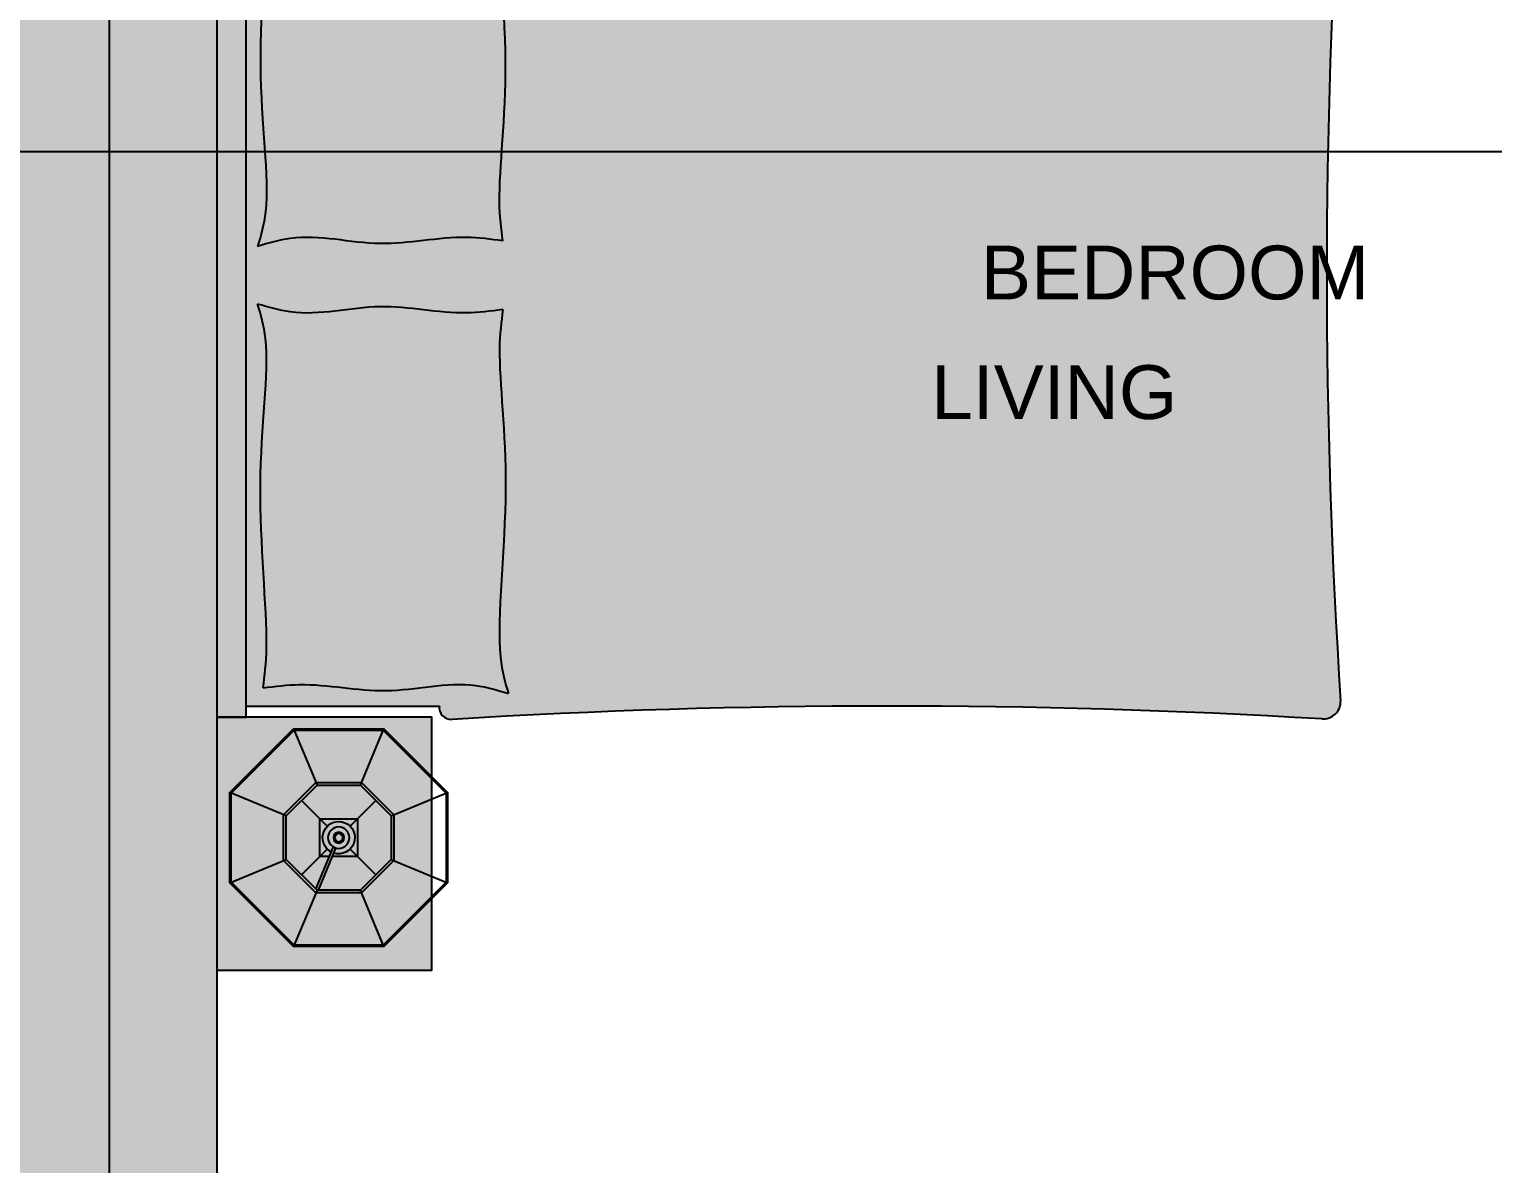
# Model space of a CAD drawing. Header units: millimetres. Extents: x 11159 to 50121, y 18346 to 37577.
# Drawn here: x 34246 to 36968, y 24674 to 26784 of the extents above; entities that cross this region are included whole.
import ezdxf

# ---------------------------------------------------------------- set-up
doc = ezdxf.new("R2010")
doc.units = ezdxf.units.MM
for name, color, linetype in [('axis', 40, 'Continuous'), ('dim', 7, 'Continuous'), ('furnhatch', 254, 'Continuous'), ('furniture', 34, 'Continuous'), ('HATCH', 8, 'Continuous'), ('wall', 5, 'Continuous')]:
    doc.layers.add(name, color=color, linetype=linetype)
doc.styles.add('KOTE', font='romrust.shx', dxfattribs={"width": 0.8})
doc.styles.get("Standard").update_dxf_attribs({"font": 'arial.ttf'})
doc.dimstyles.new('ayala 50', dxfattribs={"dimscale": 50, "dimtxt": 2.5, "dimasz": 1, "dimexe": 1, "dimexo": 2, "dimgap": 1, "dimtad": 1, "dimdec": 0, "dimzin": 9, "dimdsep": 46, "dimtxsty": 'KOTE', "dimblk": 'ARCHTICK', "dimcen": 0, "dimdle": 1, "dimclrd": 4, "dimclre": 4, "dimclrt": 3, "dimadec": 0, "dimazin": 0, "dimtfac": 0.6666666666666667, "dimtdec": 0, "dimtix": 1, "dimtmove": 2, "dimatfit": 0, "dimfxl": 1, "dimtvp": 1, "dimtolj": 1, "dimarcsym": 0})

# ---------------------------------------------------------------- blocks, each defined once
blk = doc.blocks.new('_ArchTick')
at = {"color": 0, "linetype": 'ByBlock', "const_width": 0.15}
blk.add_lwpolyline([(-0.5, -0.5), (0.5, 0.5)], dxfattribs=at)
blk = doc.blocks.new('*D53')
at = {"layer": 'Defpoints', "color": 0, "transparency": 16777216}
for p in [(49394.9003107828, 26556.37710312664), (34394.9003107828, 23556.37710312664), (49394.9003107828, 19246.37710312664)]:
    blk.add_point(p, dxfattribs=at)
at = {"layer": 'dim', "color": 4, "lineweight": -2, "transparency": 16777216}
for p, q in [((49394.9003107828, 26456.37710312664), (49394.9003107828, 19146.37710312664)), ((34394.9003107828, 23456.37710312664), (34394.9003107828, 19146.37710312664)), ((34294.9003107828, 19246.37710312664), (49494.9003107828, 19246.37710312664))]:
    blk.add_line(p, q, dxfattribs=at)
at = {"layer": 'dim', "color": 4, "lineweight": -2, "transparency": 16777216, "xscale": 100, "yscale": 100, "zscale": 100, "rotation": 180}
blk.add_blockref('_ArchTick', (34394.9003107828, 19246.37710312664), dxfattribs=at)
at = {"layer": 'dim', "color": 4, "lineweight": -2, "transparency": 16777216, "xscale": 100, "yscale": 100, "zscale": 100}
blk.add_blockref('_ArchTick', (49394.9003107828, 19246.37710312664), dxfattribs=at)
at = {"layer": 'dim', "color": 3, "transparency": 16777216, "insert": (41894.9003107828, 19366.37710312664), "char_height": 200, "attachment_point": 5, "style": 'KOTE'}
blk.add_mtext('\\A1;15000', dxfattribs=at)
blk = doc.blocks.new('bed1')
at = {"layer": 'furnhatch'}
h = blk.add_hatch(color=254, dxfattribs=at)
edge = h.paths.add_edge_path()
edge.add_line((-49.99999999964166, 728.1543303350354), (-376.575154905604, 728.1543303350363))
edge.add_ellipse((-396.5751549054567, 731.6564387146891), major_axis=(-20.20005246326943, 2.116722135372289), ratio=0.9399674590869538, start_angle=176.0499697529256, end_angle=279.8014681165599)
edge.add_ellipse((-1139.075154900112, 11853.60433025541), major_axis=(11637.50671312701, 3.159661290454771e-10), ratio=0.955999999999947, start_angle=266.24343971486934, end_angle=273.8193923793889, ccw=False)
edge.add_ellipse((-1870.000000000207, 721.3768853213396), major_axis=(29.999999999785, 5.544070248419784e-12), ratio=0.9560000000000528, start_angle=86.24343971486091, end_angle=182.5841888857931)
edge.add_ellipse((-20808.21227714517, 1.36424e-11), major_axis=(18931.6710356908, 1.159192231939101e-12), ratio=0.7647663762100974, start_angle=-2.180764750956712, end_angle=2.1807647509564276, ccw=False)
edge.add_ellipse((-1870.000000000216, -721.3768853213551), major_axis=(29.99999999978351, 2.932504743571875e-11), ratio=0.9559999999998293, start_angle=177.4158111141332, end_angle=273.7565602850698)
edge.add_ellipse((-1139.075154900042, -11853.60433025214), major_axis=(-11637.50671312344, 2.074362146674086e-10), ratio=0.9559999999999594, start_angle=266.1806076206104, end_angle=273.75656028513004, ccw=False)
edge.add_ellipse((-396.5751549054567, -731.6564387146864), major_axis=(20.20005246326011, 2.116722135454127), ratio=0.9399674590869624, start_angle=260.1985318832023, end_angle=363.9500302468421)
edge.add_line((-376.5751549056004, -728.154330335034), (-49.99999999964348, -728.1543303350322))
edge.add_line((-49.99999999964348, -728.1543303350322), (-49.99999999964166, 728.1543303350354))
edge = h.paths.add_edge_path(flags=0)
edge.add_spline(control_points=[(-483.777429487307, -58.13970892285761), (-463.3236952876159, -60.77676921388957), (-394.7677214423293, -69.6155579932838), (-273.9442626004875, -40.25070549211705), (-155.770845476125, -74.40555138636591), (-87.51306022241624, -54.21623475015986), (-69.25212949027627, -48.81500892291115)], knot_values=[0, 0, 0, 0, 6.340047833477231, 21.25030809563294, 36.90804236878848, 42.62689815922595, 42.62689815922595, 42.62689815922595, 42.62689815922595], degree=3, periodic=0)
edge.add_spline(control_points=[(-69.25212949027627, -48.81500892291115), (-74.65335531752135, -67.07593965507294), (-94.84267195370921, -135.3337249087726), (-60.68782605946944, -336.6234732281682), (-90.05267856063983, -608.56760412111), (-81.2138897812547, -677.1235779663966), (-78.5768294902191, -697.5773121660877)], knot_values=[0, 0, 0, 0, 5.718855790438326, 21.37659006359421, 36.28685032574977, 42.626898159227, 42.626898159227, 42.626898159227, 42.626898159227], degree=3, periodic=0)
edge.add_spline(control_points=[(-78.5768294902191, -697.5773121660877), (-99.0305636899102, -694.9402518750521), (-167.5865375351968, -686.1014630956579), (-288.4099963770441, -715.4663155968246), (-406.5834135014065, -681.3114697025794), (-474.841198755119, -701.5007863387673), (-493.102129487268, -706.9020121660124)], knot_values=[0, 0, 0, 0, 6.340047833477231, 21.25030809563279, 36.90804236878867, 42.62689815922705, 42.62689815922705, 42.62689815922705, 42.62689815922705], degree=3, periodic=0)
edge.add_spline(control_points=[(-493.102129487268, -706.9020121660124), (-487.7009036600193, -688.6410814338724), (-467.5115870238133, -620.3832961801618), (-501.6664329180621, -351.0892070047066), (-472.3015804168863, -147.1494169678354), (-481.1403691962714, -78.5934431225487), (-483.777429487307, -58.13970892285761)], knot_values=[0, 0, 0, 0, 5.718855790437516, 21.37659006359306, 36.28685032574877, 42.62689815922599, 42.62689815922599, 42.62689815922599, 42.62689815922599], degree=3, periodic=0)
edge = h.paths.add_edge_path(flags=0)
edge.add_spline(control_points=[(-483.777429487307, 58.02593828062345), (-481.1403691962714, 78.47967248032182), (-472.3015804168863, 147.0356463256121), (-501.6664329180621, 350.9754363624834), (-467.5115870238133, 620.2695255379385), (-487.7009036600193, 688.5273107916382), (-493.102129487268, 706.7882415237782)], knot_values=[0, 0, 0, 0, 6.340047833477231, 21.25030809563294, 36.90804236878848, 42.62689815922599, 42.62689815922599, 42.62689815922599, 42.62689815922599], degree=3, periodic=0)
edge.add_spline(control_points=[(-493.102129487268, 706.7882415237782), (-474.841198755119, 701.3870156965368), (-406.5834135014065, 681.1976990603453), (-288.4099963770441, 715.3525449545941), (-167.5865375351968, 685.9876924534274), (-99.0305636899102, 694.8264812328216), (-78.5768294902191, 697.4635415238536)], knot_values=[0, 0, 0, 0, 5.718855790438376, 21.37659006359426, 36.28685032574982, 42.62689815922705, 42.62689815922705, 42.62689815922705, 42.62689815922705], degree=3, periodic=0)
edge.add_spline(control_points=[(-78.5768294902191, 697.4635415238536), (-81.2138897812547, 677.0098073241625), (-90.05267856063983, 608.4538334788758), (-60.68782605946944, 336.509702585945), (-94.84267195370921, 135.2199542665494), (-74.65335531752135, 66.96216901283151), (-69.25212949027627, 48.70123828069154)], knot_values=[0, 0, 0, 0, 6.340047833477231, 21.25030809563279, 36.90804236878867, 42.626898159227, 42.626898159227, 42.626898159227, 42.626898159227], degree=3, periodic=0)
edge.add_spline(control_points=[(-69.25212949027627, 48.70123828069154), (-87.51306022241624, 54.10246410793297), (-155.770845476125, 74.29178074413903), (-273.9442626004875, 40.13693484987562), (-394.7677214423293, 69.50178735105328), (-463.3236952876159, 60.66299857166996), (-483.777429487307, 58.02593828062345)], knot_values=[0, 0, 0, 0, 5.718855790437466, 21.37659006359301, 36.28685032574872, 42.62689815922595, 42.62689815922595, 42.62689815922595, 42.62689815922595], degree=3, periodic=0)
edge = h.paths.add_edge_path(flags=16)
edge.add_spline(control_points=[(-78.5768294902191, -697.5773121660877), (-81.2138897812547, -677.1235779663966), (-90.05267856063983, -608.56760412111), (-60.68782605946944, -336.6234732281682), (-94.84267195370921, -135.3337249087726), (-74.65335531752135, -67.07593965507294), (-69.25212949027627, -48.81500892291115)], knot_values=[0, 0, 0, 0, 6.340047833477231, 21.25030809563279, 36.90804236878867, 42.626898159227, 42.626898159227, 42.626898159227, 42.626898159227], degree=3, periodic=0)
edge.add_spline(control_points=[(-69.25212949027627, -48.81500892291115), (-87.51306022241624, -54.21623475015986), (-155.770845476125, -74.40555138636591), (-273.9442626004875, -40.25070549211705), (-394.7677214423293, -69.6155579932838), (-463.3236952876159, -60.77676921388957), (-483.777429487307, -58.13970892285761)], knot_values=[0, 0, 0, 0, 5.718855790437466, 21.37659006359301, 36.28685032574872, 42.62689815922595, 42.62689815922595, 42.62689815922595, 42.62689815922595], degree=3, periodic=0)
edge.add_spline(control_points=[(-483.777429487307, -58.13970892285761), (-481.1403691962714, -78.5934431225487), (-472.3015804168863, -147.1494169678354), (-501.6664329180621, -351.0892070047066), (-467.5115870238133, -620.3832961801618), (-487.7009036600193, -688.6410814338724), (-493.102129487268, -706.9020121660124)], knot_values=[0, 0, 0, 0, 6.340047833477231, 21.25030809563294, 36.90804236878848, 42.62689815922599, 42.62689815922599, 42.62689815922599, 42.62689815922599], degree=3, periodic=0)
edge.add_spline(control_points=[(-493.102129487268, -706.9020121660124), (-474.841198755119, -701.5007863387673), (-406.5834135014065, -681.3114697025794), (-288.4099963770441, -715.4663155968246), (-167.5865375351968, -686.1014630956579), (-99.0305636899102, -694.9402518750521), (-78.5768294902191, -697.5773121660877)], knot_values=[0, 0, 0, 0, 5.718855790438376, 21.37659006359426, 36.28685032574982, 42.62689815922705, 42.62689815922705, 42.62689815922705, 42.62689815922705], degree=3, periodic=0)
edge = h.paths.add_edge_path(flags=16)
edge.add_spline(control_points=[(-69.25212949027627, 48.70123828069154), (-74.65335531752135, 66.96216901283151), (-94.84267195370921, 135.2199542665494), (-60.68782605946944, 336.509702585945), (-90.05267856063983, 608.4538334788758), (-81.2138897812547, 677.0098073241625), (-78.5768294902191, 697.4635415238536)], knot_values=[0, 0, 0, 0, 5.718855790438326, 21.37659006359421, 36.28685032574977, 42.626898159227, 42.626898159227, 42.626898159227, 42.626898159227], degree=3, periodic=0)
edge.add_spline(control_points=[(-78.5768294902191, 697.4635415238536), (-99.0305636899102, 694.8264812328216), (-167.5865375351968, 685.9876924534274), (-288.4099963770441, 715.3525449545941), (-406.5834135014065, 681.1976990603453), (-474.841198755119, 701.3870156965368), (-493.102129487268, 706.7882415237782)], knot_values=[0, 0, 0, 0, 6.340047833477231, 21.25030809563279, 36.90804236878867, 42.62689815922705, 42.62689815922705, 42.62689815922705, 42.62689815922705], degree=3, periodic=0)
edge.add_spline(control_points=[(-493.102129487268, 706.7882415237782), (-487.7009036600193, 688.5273107916382), (-467.5115870238133, 620.2695255379385), (-501.6664329180621, 350.9754363624834), (-472.3015804168863, 147.0356463256121), (-481.1403691962714, 78.47967248032182), (-483.777429487307, 58.02593828062345)], knot_values=[0, 0, 0, 0, 5.718855790437516, 21.37659006359306, 36.28685032574877, 42.62689815922599, 42.62689815922599, 42.62689815922599, 42.62689815922599], degree=3, periodic=0)
edge.add_spline(control_points=[(-483.777429487307, 58.02593828062345), (-463.3236952876159, 60.66299857166996), (-394.7677214423293, 69.50178735105328), (-273.9442626004875, 40.13693484987562), (-155.770845476125, 74.29178074413903), (-87.51306022241624, 54.10246410793297), (-69.25212949027627, 48.70123828069154)], knot_values=[0, 0, 0, 0, 6.340047833477231, 21.25030809563294, 36.90804236878848, 42.62689815922595, 42.62689815922595, 42.62689815922595, 42.62689815922595], degree=3, periodic=0)
h.paths.add_polyline_path([(1.819e-12, 747.2743303343987), (-49.99999999964348, 747.2743303343987), (-49.99999999964348, -747.2743303343987), (0, -747.2743303343991)])
at = {"layer": 'furniture'}
for p, q in [((0, 747.2743303343987), (-49.99999999964348, 747.2743303343987)), ((-49.99999999964348, 747.2743303343987), (-49.99999999964348, -747.2743303343991)), ((0, -747.2743303343991), (0, 747.2743303343987)), ((-49.99999999964348, 728.1543303350363), (-376.5751549056022, 728.1543303350363)), ((-376.5751549056022, -728.1543303350336), (-49.9999999996453, -728.1543303350327)), ((0, -747.2743303343991), (-49.99999999964348, -747.2743303343991))]:
    blk.add_line(p, q, dxfattribs=at)
for centre, major_axis, ratio, start_param, end_param in [((-1870.000000000207, 721.3768853213396), (29.999999999785, 5.544070248419784e-12), 0.9560000000000528, 1.508109087725523, 3.188768099273326), ((-1139.075154900112, 11853.60433025541), (11637.50671312701, 3.159661290454771e-10), 0.955999999999947, 4.649701741315464, 4.776124988746203), ((-396.5751549054567, 731.6564387146891), (-20.20005246326943, 2.116722135372289), 0.9399674590869536, 3.068263885748845, 4.873369208139984), ((-20808.21227714517, 1.36424e-11), (18931.6710356908, 1.159192231939101e-12), 0.7647663762100974, -0.0497517836122063, 0.0497517836121995), ((-1870.000000000216, -721.3768853213551), (29.99999999978351, 2.932504743571875e-11), 0.9559999999998293, 3.094417207904904, 4.775076219452894), ((-1139.075154900042, -11853.60433025214), (-11637.50671312344, 2.074362146674086e-10), 0.9559999999999594, 4.648652972023164, 4.775076219453906), ((-396.5751549054567, -731.6564387146864), (20.20005246326011, 2.116722135454127), 0.9399674590869624, 4.551408752625482, 6.356514075016221)]:
    blk.add_ellipse(centre, major_axis=major_axis, ratio=ratio, start_param=start_param, end_param=end_param, dxfattribs=at)
for points, knots in [([(-78.5768294902191, 697.4635415238536), (-99.0305636899102, 694.8264812328216), (-167.5865375351968, 685.9876924534274), (-288.4099963770441, 715.3525449545941), (-406.5834135014065, 681.1976990603453), (-474.841198755119, 701.3870156965368), (-493.102129487268, 706.7882415237782)], [0, 0, 0, 0, 6.340047833477231, 21.25030809563279, 36.90804236878867, 42.62689815922705, 42.62689815922705, 42.62689815922705, 42.62689815922705]), ([(-483.777429487307, 58.02593828062345), (-481.1403691962714, 78.47967248032182), (-472.3015804168863, 147.0356463256121), (-501.6664329180621, 350.9754363624834), (-467.5115870238133, 620.2695255379385), (-487.7009036600193, 688.5273107916382), (-493.102129487268, 706.7882415237782)], [0, 0, 0, 0, 6.340047833477231, 21.25030809563294, 36.90804236878848, 42.62689815922599, 42.62689815922599, 42.62689815922599, 42.62689815922599]), ([(-78.5768294902191, 697.4635415238536), (-81.2138897812547, 677.0098073241625), (-90.05267856063983, 608.4538334788758), (-60.68782605946944, 336.509702585945), (-94.84267195370921, 135.2199542665494), (-74.65335531752135, 66.96216901283151), (-69.25212949027627, 48.70123828069154)], [0, 0, 0, 0, 6.340047833477231, 21.25030809563279, 36.90804236878867, 42.626898159227, 42.626898159227, 42.626898159227, 42.626898159227]), ([(-483.777429487307, 58.02593828062345), (-463.3236952876159, 60.66299857166996), (-394.7677214423293, 69.50178735105328), (-273.9442626004875, 40.13693484987562), (-155.770845476125, 74.29178074413903), (-87.51306022241624, 54.10246410793297), (-69.25212949027627, 48.70123828069154)], [0, 0, 0, 0, 6.340047833477231, 21.25030809563294, 36.90804236878848, 42.62689815922595, 42.62689815922595, 42.62689815922595, 42.62689815922595]), ([(-483.777429487307, -58.13970892285761), (-463.3236952876159, -60.77676921388957), (-394.7677214423293, -69.6155579932838), (-273.9442626004875, -40.25070549211705), (-155.770845476125, -74.40555138636591), (-87.51306022241624, -54.21623475015986), (-69.25212949027627, -48.81500892291115)], [0, 0, 0, 0, 6.340047833477231, 21.25030809563294, 36.90804236878848, 42.62689815922595, 42.62689815922595, 42.62689815922595, 42.62689815922595]), ([(-78.5768294902191, -697.5773121660877), (-81.2138897812547, -677.1235779663966), (-90.05267856063983, -608.56760412111), (-60.68782605946944, -336.6234732281682), (-94.84267195370921, -135.3337249087726), (-74.65335531752135, -67.07593965507294), (-69.25212949027627, -48.81500892291115)], [0, 0, 0, 0, 6.340047833477231, 21.25030809563279, 36.90804236878867, 42.626898159227, 42.626898159227, 42.626898159227, 42.626898159227]), ([(-483.777429487307, -58.13970892285761), (-481.1403691962714, -78.5934431225487), (-472.3015804168863, -147.1494169678354), (-501.6664329180621, -351.0892070047066), (-467.5115870238133, -620.3832961801618), (-487.7009036600193, -688.6410814338724), (-493.102129487268, -706.9020121660124)], [0, 0, 0, 0, 6.340047833477231, 21.25030809563294, 36.90804236878848, 42.62689815922599, 42.62689815922599, 42.62689815922599, 42.62689815922599]), ([(-78.5768294902191, -697.5773121660877), (-99.0305636899102, -694.9402518750521), (-167.5865375351968, -686.1014630956579), (-288.4099963770441, -715.4663155968246), (-406.5834135014065, -681.3114697025794), (-474.841198755119, -701.5007863387673), (-493.102129487268, -706.9020121660124)], [0, 0, 0, 0, 6.340047833477231, 21.25030809563279, 36.90804236878867, 42.62689815922705, 42.62689815922705, 42.62689815922705, 42.62689815922705])]:
    blk.add_open_spline(points, degree=3, knots=knots, dxfattribs=at)
blk = doc.blocks.new('lamp (pl)')
at = {"color": 0, "linetype": 'ByBlock'}
for p, q in [((-40.38582233137731, 97.5), (-83.87824638055213, 202.5)), ((83.87824638055099, 202.5), (40.3858223313764, 97.49999999999989)), ((-202.5000000000002, 83.87824638055213), (-97.50000000000023, 40.38582233137743)), ((-42.29923949320255, 95.58658283817442), (-9.903337778047899, 17.37595755214329)), ((-37.67984183064618, 97.49999999999989), (-5.283940115491532, 19.28937471396887)), ((97.5, 40.38582233137629), (202.5, 83.8782463805511)), ((-68.94291116568888, 68.94291116568854), (-21.21320343559637, 21.21320343559626)), ((21.21320343559728, 21.21320343559546), (68.9429111656882, 68.9429111656874)), ((-68.9429111656882, -68.942911165689), (-21.21320343559546, -21.21320343559739)), ((21.21320343559637, -21.21320343559671), (68.9429111656882, -68.94291116568843)), ((-97.50000000000023, -40.38582233137697), (-202.5000000000002, -83.87824638055201)), ((97.5, -40.38582233137686), (202.5, -83.87824638055201)), ((-83.87824638055213, -202.5000000000001), (-40.38582233137731, -97.50000000000011)), ((40.3858223313764, -97.50000000000011), (83.87824638055099, -202.5000000000001))]:
    blk.add_line(p, q, dxfattribs=at)
for points in [[(-202.5000000000002, 83.87824638055213), (-202.5000000000002, -83.87824638055201), (-83.87824638055213, -202.5000000000001), (83.87824638055099, -202.5000000000001), (202.5, -83.87824638055201), (202.5, 83.8782463805511), (83.87824638055099, 202.5), (-83.87824638055213, 202.5)], [(-200.0000000000002, 82.84271247461936), (-200.0000000000002, -82.84271247461913), (-82.84271247461925, -200.0000000000001), (82.84271247461857, -200.0000000000001), (200, -82.84271247461936), (200, 82.84271247461857), (82.84271247461857, 200), (-82.84271247461947, 200)], [(-102.5000000000002, 42.4568901432425), (-102.5000000000002, -42.4568901432425), (-42.45689014324307, -102.5000000000001), (42.45689014324125, -102.5000000000001), (102.5, -42.45689014324216), (102.5, 42.45689014324137), (42.45689014324125, 102.5000000000001), (-42.45689014324216, 102.5)], [(-97.50000000000023, 40.38582233137743), (-97.50000000000023, -40.38582233137697), (-40.38582233137731, -97.50000000000011), (40.3858223313764, -97.50000000000011), (97.5, -40.38582233137686), (97.5, 40.38582233137629), (40.3858223313764, 97.49999999999989), (-40.38582233137731, 97.5)]]:
    blk.add_lwpolyline(points, close=True, dxfattribs=at)
blk.add_lwpolyline([(-17.20345518378963, 34.9999999999992), (-35, 34.9999999999992), (-35, -35.0000000000008), (35, -35.0000000000008), (35, 34.9999999999992), (-11.79149418232737, 34.9999999999992)], dxfattribs=at)
for radius in [20, 10, 7.5]:
    blk.add_circle((0, 0), radius, dxfattribs=at)
blk.add_arc((0, -1.137e-13), 30, 117.2801918471891, 107.7198081528046, dxfattribs=at)

msp = doc.modelspace()

# ---------------------------------------------------------------- hatches: boundary and pattern name
at = {"layer": 'furniture'}
msp.add_hatch(color=254, dxfattribs=at).paths.add_polyline_path([(34594.9003107828, 25504.37533977613), (34594.9003107828, 25034.37533977613), (34994.9003107828, 25034.37533977613), (34994.9003107828, 25504.37533977619)])
at = {"layer": 'HATCH', "true_color": 0x2b2b2b}
h = msp.add_hatch(color=250, dxfattribs=at)
h.dxf.hatch_style = 1
h.paths.add_polyline_path([(38584.9003107828, 23756.37710312664), (38119.9003107828, 23756.37710312664), (38119.9003107828, 24551.33275666475), (37869.9003107828, 24551.33275666475), (37869.9003107828, 24356.37710312664), (36639.9003107828, 24356.37710312664), (36639.9003107828, 23846.37710312664), (37684.9003107828, 23846.37710312664), (37684.9003107828, 23246.37710312664), (38584.9003107828, 23246.37710312664)])
h.paths.add_polyline_path([(35129.9003107828, 24356.37710312664), (34594.9003107828, 24356.37710312664), (34594.9003107828, 28296.37710312664), (36414.90030955445, 28296.37710312664), (36414.90030955445, 28896.37710312664), (37869.90031078279, 28896.37710312665), (37869.9003107828, 25361.33275666475), (38119.9003107828, 25361.33275666475), (38119.9003107828, 30696.37710312664), (40509.9003107828, 30696.37710312665), (40509.90031078282, 30816.37710312665), (38119.9003107828, 30816.37710312664), (38119.9003107828, 31066.37710312664), (37869.9003107828, 31066.37710312664), (37869.9003107828, 30816.37710312663), (37219.90031078282, 30816.37710312663), (37219.90031078282, 30696.37710312663), (37869.9003107828, 30696.37710312663), (37869.90031078279, 29016.37710312665), (36414.90030955445, 29016.37710312664), (36414.90030955445, 29366.37714497871), (36294.90030955446, 29366.37714497871), (36294.90030955445, 28416.37710312666), (34594.90031078283, 28416.37710312664), (34594.90031078282, 28801.37710312664), (34084.9003107828, 28801.37710312664), (34084.9003107828, 23846.37710312664), (35129.9003107828, 23846.37710312664)])
h.paths.add_polyline_path([(42949.9003107828, 24356.37710312664), (41719.90031078277, 24356.37710312664), (41719.90031078279, 27856.37710312666), (41794.9003107828, 27856.37710312666), (41794.9003107828, 27976.37710312666), (41719.90031078277, 27976.37710312666), (41719.90031078277, 28581.37710312666), (41469.90031078279, 28581.37710312666), (41469.9003107828, 23756.37710312664), (41004.9003107828, 23756.37710312664), (41004.9003107828, 23246.37710312664), (41904.9003107828, 23246.37710312664), (41904.9003107828, 23846.37710312664), (42949.9003107828, 23846.37710312664)])
h.paths.add_polyline_path([(45504.9003107828, 35266.37710312664), (44249.9003107828, 35266.37710312664), (44249.9003107828, 34756.37710312664), (44994.9003107828, 34756.37710312664), (44994.9003107828, 30816.37710312666), (42504.9003107828, 30816.37710312666), (42504.9003107828, 30696.37710312666), (42599.9003107828, 30696.37710312666), (42599.9003107828, 30106.37710312664), (42719.90031078234, 30106.37710312664), (42719.9003107828, 30696.37710312665), (44194.9003107828, 30696.37710312665), (44194.90031078282, 30296.37710312665), (44994.9003107828, 30296.37710312665), (44994.9003107828, 28576.37710312666), (42719.90031115492, 28576.37710312666), (42719.9003107828, 29396.37710312664), (42599.9003107828, 29396.37710312664), (42599.9003107828, 27976.37710312666), (42504.9003107828, 27976.37710312666), (42504.9003107828, 27856.37710312666), (42719.9003107828, 27856.37710312666), (42719.9003107828, 28456.37710312666), (44994.9003107828, 28456.37710312666), (44994.9003107828, 24356.37710312664), (44459.9003107828, 24356.37710312664), (44459.9003107828, 23846.37710312664), (45504.90031078279, 23846.37710312664)])
h.paths.add_polyline_path([(44994.9003107828, 30416.37710312665), (44314.90031078282, 30416.37710312666), (44314.9003107828, 30696.37710312665), (44994.9003107828, 30696.37710312665)], flags=16)
h.paths.add_polyline_path([(41719.9003107828, 34756.37710312664), (42539.9003107828, 34756.37710312664), (42539.9003107828, 35266.37710312664), (40649.9003107828, 35266.37710312664), (40649.9003107828, 34756.37710312664), (41469.9003107828, 34756.37710312664), (41469.90031078282, 30816.37710312665), (41319.90031078282, 30816.37710312665), (41319.9003107828, 30696.37710312665), (41469.90031078282, 30696.37710312665), (41469.90031078279, 30091.37710312666), (41719.90031078289, 30091.37710312666), (41719.9003107828, 30696.37710312666), (41794.9003107828, 30696.37710312666), (41794.9003107828, 30816.37710312666), (41719.90031078279, 30816.37710312666), (41719.90031078279, 30856.37710312666)])
h.paths.add_polyline_path([(36509.90031078282, 30816.37710312663), (34594.9003107828, 30816.37710312663), (34594.9003107828, 34756.37710312664), (35339.90031078282, 34756.37710312663), (35339.90031078282, 35266.37710312664), (34084.9003107828, 35266.37710312664), (34084.9003107828, 30311.37710312664), (34594.9003107828, 30311.37710312664), (34594.9003107828, 30696.37710312663), (36294.90030955448, 30696.37710312663), (36294.90030955448, 30076.37714497871), (36414.90030955446, 30076.37714497871), (36414.90030955448, 30696.37710312663), (36509.90031078282, 30696.37710312663)])
h.paths.add_polyline_path([(38939.9003107828, 35266.37710312664), (37049.90031078282, 35266.37710312664), (37049.90031078282, 34756.37710312664), (37869.90031078282, 34756.37710312664), (37869.90031078282, 34506.37710312664), (38119.90031078277, 34506.37710312664), (38119.90031078277, 34756.37710312664), (38939.9003107828, 34756.37710312664)])
h.paths.add_polyline_path([(38497.03234513875, 36456.37710312664), (38097.03234513875, 36456.37710312664), (38097.03234513875, 36056.37710312664), (38497.03234513875, 36056.37710312664)])
h.paths.add_polyline_path([(41492.76827642685, 36456.37710312664), (41092.76827642685, 36456.37710312664), (41092.76827642685, 36056.37710312664), (41492.76827642685, 36056.37710312664)])

# ---------------------------------------------------------------- linework, layer by layer
at = {"layer": 'axis'}
for p, q in [((34394.9003107828, 35956.37710312664), (34394.9003107828, 18746.37710312664)), ((32518.80156209455, 26556.37710312664), (50120.9003107828, 26556.37710312664))]:
    msp.add_line(p, q, dxfattribs=at)
at = {"layer": 'furniture', "color": 34, "linetype": 'ByBlock'}
msp.add_lwpolyline([(34594.9003107828, 25504.37533977613), (34594.9003107828, 25034.37533977613), (34994.9003107828, 25034.37533977613), (34994.9003107828, 25504.37533977619), (34594.9003107828, 25504.37533977619)], dxfattribs=at)
at = {"layer": 'wall', "color": 5}
msp.add_line((34594.9003107828, 28296.37710312664), (34594.9003107828, 24356.37710312664), dxfattribs=at)

# ---------------------------------------------------------------- block references
at = {"layer": 'furniture', "color": 34, "xscale": 1.099999999976717, "yscale": 1.099999999976717, "rotation": 180}
msp.add_blockref('bed1', (34594.9003107828, 26326.37710312664), dxfattribs=at)
at = {"layer": 'furniture', "xscale": -1, "zscale": 0.1, "rotation": 180}
msp.add_blockref('lamp (pl)', (34821.85097646012, 25280.64711448338), dxfattribs=at)

# ---------------------------------------------------------------- texts
at = {"color": 3, "linetype": 'Continuous', "char_height": 100, "attachment_point": 1}
for s, insert in [('BEDROOM', (36016.12375206222, 26381.50716721599)), ('LIVING', (35923.28517648971, 26159.02000353331))]:
    msp.add_mtext(s, dxfattribs=dict(at, insert=insert))

# ---------------------------------------------------------------- dimensions: what is measured, and where the dimension line sits
at = {"layer": 'dim'}
dim = msp.add_linear_dim(base=(49394.9003107828, 19246.37710312664), p1=(34394.9003107828, 23556.37710312664), p2=(49394.9003107828, 26556.37710312664), dimstyle='ayala 50', override={"dimscale": 1, "dimtxt": 200, "dimasz": 100, "dimexe": 100, "dimexo": 100, "dimgap": 20, "dimdle": 100}, dxfattribs=at)
dim.commit()
dim.dimension.update_dxf_attribs({"geometry": '*D53', "text_midpoint": (41894.9003107828, 19366.37710312664)})

doc.saveas('drawing.dxf')
